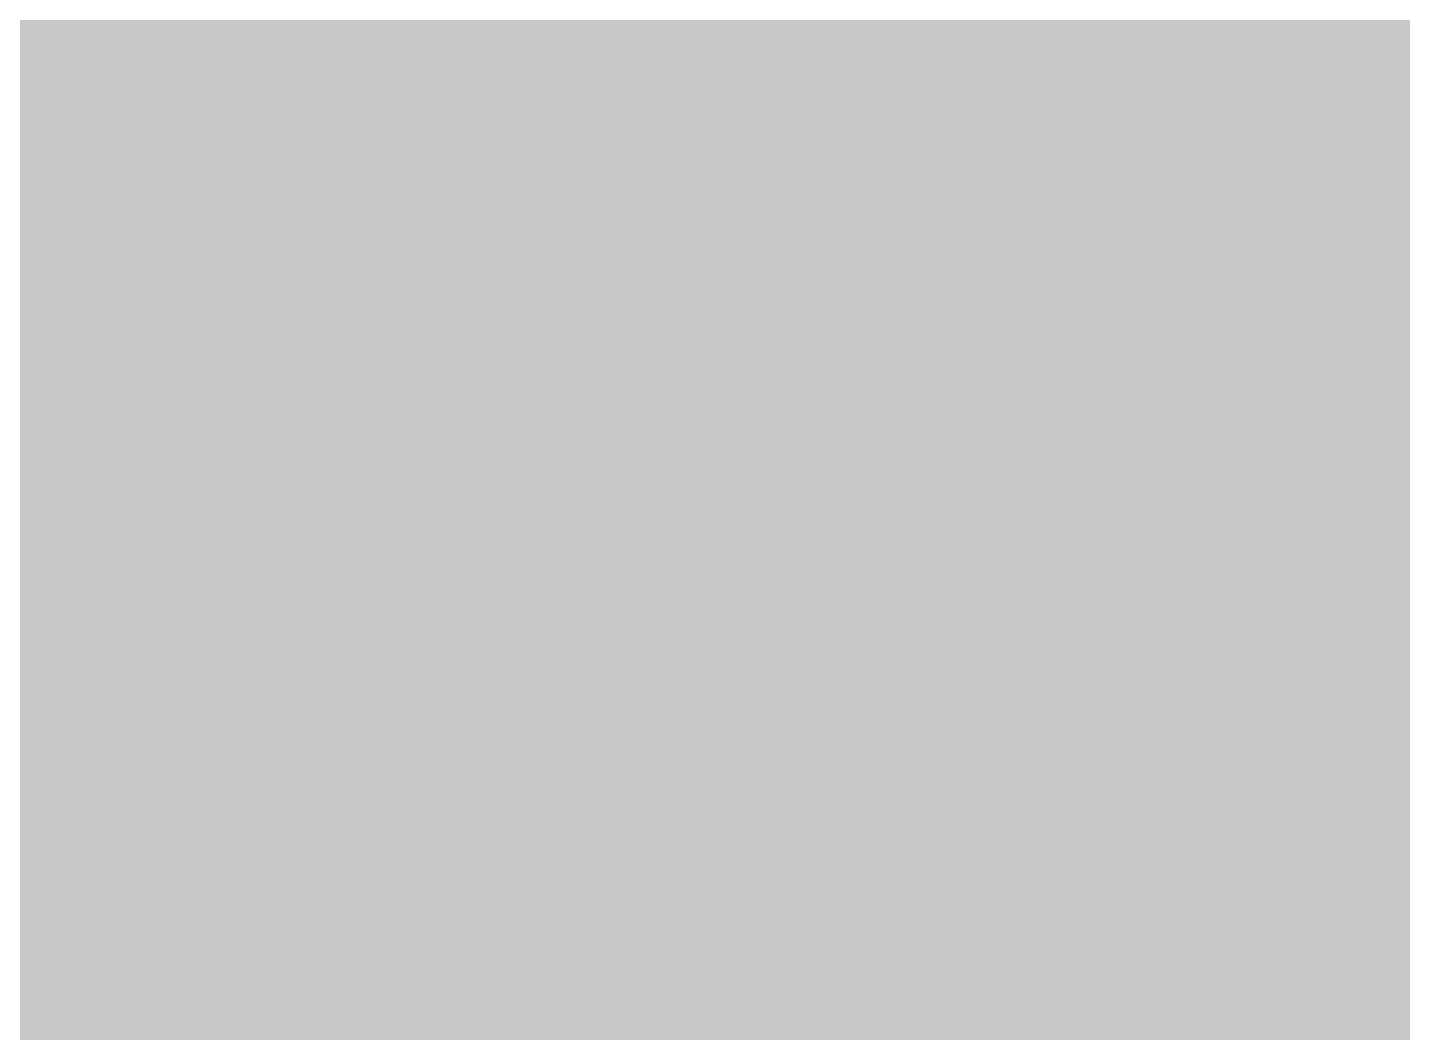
# Model space of a CAD drawing. Header units: inches. Extents: x 0 to 841, y 0 to 594.
# Drawn here: x 267.6856 to 268.1809, y 304.8029 to 305.1651 of the extents above; entities that cross this region are included whole.
import ezdxf

# ---------------------------------------------------------------- set-up
doc = ezdxf.new("R2010")
doc.units = ezdxf.units.IN
doc.layers.add('Sheet', color=255, linetype='Continuous')

msp = doc.modelspace()

# ---------------------------------------------------------------- linework, layer by layer
at = {"layer": 'Sheet'}
for points in [[(267.51741, 304.99546, 0.7493, 0.7493, 0), (267.51741, 309.99263, 0.7493, 0.7493, 0)], [(267.91042, 305.32112, 0.29972, 0.29972, 0), (267.92165, 305.29866, 0.29972, 0.29972, 0), (267.93288, 305.2762, 0.29972, 0.29972, 0), (267.95534, 305.25374, 0.29972, 0.29972, 0), (267.96657, 305.24251, 0.29972, 0.29972, 0), (267.9778, 305.22005, 0.29972, 0.29972, 0), (267.9778, 305.1976, 0.29972, 0.29972, 0), (267.98902, 305.17514, 0.29972, 0.29972, 0), (268.00025, 305.14145, 0.29972, 0.29972, 0), (268.01148, 305.11899, 0.29972, 0.29972, 0), (268.01148, 305.09653, 0.29972, 0.29972, 0), (268.01148, 305.07407, 0.29972, 0.29972, 0), (268.02271, 305.05161, 0.29972, 0.29972, 0), (268.02271, 305.01792, 0.29972, 0.29972, 0), (268.02271, 304.99546, 0.29972, 0.29972, 0)], [(267.91042, 305.32112, 0.29972, 0.29972, 0), (267.92165, 305.29866, 0.29972, 0.29972, 0), (267.93288, 305.2762, 0.29972, 0.29972, 0), (267.95534, 305.25374, 0.29972, 0.29972, 0), (267.96657, 305.24251, 0.29972, 0.29972, 0), (267.9778, 305.22005, 0.29972, 0.29972, 0), (267.9778, 305.1976, 0.29972, 0.29972, 0), (267.98902, 305.17514, 0.29972, 0.29972, 0), (268.00025, 305.14145, 0.29972, 0.29972, 0), (268.01148, 305.11899, 0.29972, 0.29972, 0), (268.01148, 305.09653, 0.29972, 0.29972, 0), (268.01148, 305.07407, 0.29972, 0.29972, 0), (268.02271, 305.05161, 0.29972, 0.29972, 0), (268.02271, 305.01792, 0.29972, 0.29972, 0), (268.02271, 304.99546, 0.29972, 0.29972, 0)], [(267.91042, 305.32112, 0.29972, 0.29972, 0), (267.92165, 305.29866, 0.29972, 0.29972, 0), (267.93288, 305.2762, 0.29972, 0.29972, 0), (267.95534, 305.25374, 0.29972, 0.29972, 0), (267.96657, 305.24251, 0.29972, 0.29972, 0), (267.9778, 305.22005, 0.29972, 0.29972, 0), (267.9778, 305.1976, 0.29972, 0.29972, 0), (267.98902, 305.17514, 0.29972, 0.29972, 0), (268.00025, 305.14145, 0.29972, 0.29972, 0), (268.01148, 305.11899, 0.29972, 0.29972, 0), (268.01148, 305.09653, 0.29972, 0.29972, 0), (268.01148, 305.07407, 0.29972, 0.29972, 0), (268.02271, 305.05161, 0.29972, 0.29972, 0), (268.02271, 305.01792, 0.29972, 0.29972, 0), (268.02271, 304.99546, 0.29972, 0.29972, 0)], [(267.91042, 305.32112, 0.29972, 0.29972, 0), (267.92165, 305.29866, 0.29972, 0.29972, 0), (267.93288, 305.2762, 0.29972, 0.29972, 0), (267.95534, 305.25374, 0.29972, 0.29972, 0), (267.96657, 305.24251, 0.29972, 0.29972, 0), (267.9778, 305.22005, 0.29972, 0.29972, 0), (267.9778, 305.1976, 0.29972, 0.29972, 0), (267.98902, 305.17514, 0.29972, 0.29972, 0), (268.00025, 305.14145, 0.29972, 0.29972, 0), (268.01148, 305.11899, 0.29972, 0.29972, 0), (268.01148, 305.09653, 0.29972, 0.29972, 0), (268.01148, 305.07407, 0.29972, 0.29972, 0), (268.02271, 305.05161, 0.29972, 0.29972, 0), (268.02271, 305.01792, 0.29972, 0.29972, 0), (268.02271, 304.99546, 0.29972, 0.29972, 0)], [(268.20237, 305.32112, 0.29972, 0.29972, 0), (268.22483, 305.28743, 0.29972, 0.29972, 0), (268.23606, 305.25374, 0.29972, 0.29972, 0), (268.24729, 305.22005, 0.29972, 0.29972, 0), (268.25852, 305.18637, 0.29972, 0.29972, 0), (268.26975, 305.15268, 0.29972, 0.29972, 0), (268.26975, 305.10776, 0.29972, 0.29972, 0), (268.28098, 305.07407, 0.29972, 0.29972, 0), (268.28098, 305.02915, 0.29972, 0.29972, 0), (268.28098, 304.99546, 0.29972, 0.29972, 0)], [(268.20237, 305.32112, 0.29972, 0.29972, 0), (268.22483, 305.28743, 0.29972, 0.29972, 0), (268.23606, 305.25374, 0.29972, 0.29972, 0), (268.24729, 305.22005, 0.29972, 0.29972, 0), (268.25852, 305.18637, 0.29972, 0.29972, 0), (268.26975, 305.15268, 0.29972, 0.29972, 0), (268.26975, 305.10776, 0.29972, 0.29972, 0), (268.28098, 305.07407, 0.29972, 0.29972, 0), (268.28098, 305.02915, 0.29972, 0.29972, 0), (268.28098, 304.99546, 0.29972, 0.29972, 0)], [(268.20237, 305.32112, 0.29972, 0.29972, 0), (268.22483, 305.28743, 0.29972, 0.29972, 0), (268.23606, 305.25374, 0.29972, 0.29972, 0), (268.24729, 305.22005, 0.29972, 0.29972, 0), (268.25852, 305.18637, 0.29972, 0.29972, 0), (268.26975, 305.15268, 0.29972, 0.29972, 0), (268.26975, 305.10776, 0.29972, 0.29972, 0), (268.28098, 305.07407, 0.29972, 0.29972, 0), (268.28098, 305.02915, 0.29972, 0.29972, 0), (268.28098, 304.99546, 0.29972, 0.29972, 0)], [(268.20237, 305.32112, 0.29972, 0.29972, 0), (268.22483, 305.28743, 0.29972, 0.29972, 0), (268.23606, 305.25374, 0.29972, 0.29972, 0), (268.24729, 305.22005, 0.29972, 0.29972, 0), (268.25852, 305.18637, 0.29972, 0.29972, 0), (268.26975, 305.15268, 0.29972, 0.29972, 0), (268.26975, 305.10776, 0.29972, 0.29972, 0), (268.28098, 305.07407, 0.29972, 0.29972, 0), (268.28098, 305.02915, 0.29972, 0.29972, 0), (268.28098, 304.99546, 0.29972, 0.29972, 0)], [(268.20237, 305.32112, 0.29972, 0.29972, 0), (268.22483, 305.28743, 0.29972, 0.29972, 0), (268.23606, 305.25374, 0.29972, 0.29972, 0), (268.24729, 305.22005, 0.29972, 0.29972, 0), (268.25852, 305.18637, 0.29972, 0.29972, 0), (268.26975, 305.15268, 0.29972, 0.29972, 0), (268.26975, 305.10776, 0.29972, 0.29972, 0), (268.28098, 305.07407, 0.29972, 0.29972, 0), (268.28098, 305.02915, 0.29972, 0.29972, 0), (268.28098, 304.99546, 0.29972, 0.29972, 0)], [(268.20237, 305.32112, 0.29972, 0.29972, 0), (268.22483, 305.28743, 0.29972, 0.29972, 0), (268.23606, 305.25374, 0.29972, 0.29972, 0), (268.24729, 305.22005, 0.29972, 0.29972, 0), (268.25852, 305.18637, 0.29972, 0.29972, 0), (268.26975, 305.15268, 0.29972, 0.29972, 0), (268.26975, 305.10776, 0.29972, 0.29972, 0), (268.28098, 305.07407, 0.29972, 0.29972, 0), (268.28098, 305.02915, 0.29972, 0.29972, 0), (268.28098, 304.99546, 0.29972, 0.29972, 0)], [(252.51559, 304.99546, 0.7493, 0.7493, 0), (257.51246, 304.99546, 0.7493, 0.7493, 0), (267.51741, 304.99546, 0.7493, 0.7493, 0)], [(267.51741, 304.99546, 0.7493, 0.7493, 0), (267.51741, 299.49297, 0.7493, 0.7493, 0)], [(267.51741, 304.99546, 0.7493, 0.7493, 0), (285.01204, 304.99546, 0.7493, 0.7493, 0)], [(267.9778, 305.22005, 0.09906, 0.09906, 0), (267.9778, 305.1976, 0.09906, 0.09906, 0), (267.98902, 305.17514, 0.09906, 0.09906, 0), (268.00025, 305.14145, 0.09906, 0.09906, 0), (268.01148, 305.11899, 0.09906, 0.09906, 0), (268.01148, 305.09653, 0.09906, 0.09906, 0), (268.01148, 305.07407, 0.09906, 0.09906, 0), (268.02271, 305.05161, 0.09906, 0.09906, 0), (268.02271, 305.01792, 0.09906, 0.09906, 0), (268.02271, 304.99546, 0.09906, 0.09906, 0)], [(267.9778, 305.22005, 0.09906, 0.09906, 0), (267.9778, 305.1976, 0.09906, 0.09906, 0), (267.98902, 305.17514, 0.09906, 0.09906, 0), (268.00025, 305.14145, 0.09906, 0.09906, 0), (268.01148, 305.11899, 0.09906, 0.09906, 0), (268.01148, 305.09653, 0.09906, 0.09906, 0), (268.01148, 305.07407, 0.09906, 0.09906, 0), (268.02271, 305.05161, 0.09906, 0.09906, 0), (268.02271, 305.01792, 0.09906, 0.09906, 0), (268.02271, 304.99546, 0.09906, 0.09906, 0)], [(267.9778, 305.22005, 0.09906, 0.09906, 0), (267.9778, 305.1976, 0.09906, 0.09906, 0), (267.98902, 305.17514, 0.09906, 0.09906, 0), (268.00025, 305.14145, 0.09906, 0.09906, 0), (268.01148, 305.11899, 0.09906, 0.09906, 0), (268.01148, 305.09653, 0.09906, 0.09906, 0), (268.01148, 305.07407, 0.09906, 0.09906, 0), (268.02271, 305.05161, 0.09906, 0.09906, 0), (268.02271, 305.01792, 0.09906, 0.09906, 0), (268.02271, 304.99546, 0.09906, 0.09906, 0)], [(267.9778, 305.22005, 0.09906, 0.09906, 0), (267.9778, 305.1976, 0.09906, 0.09906, 0), (267.98902, 305.17514, 0.09906, 0.09906, 0), (268.00025, 305.14145, 0.09906, 0.09906, 0), (268.01148, 305.11899, 0.09906, 0.09906, 0), (268.01148, 305.09653, 0.09906, 0.09906, 0), (268.01148, 305.07407, 0.09906, 0.09906, 0), (268.02271, 305.05161, 0.09906, 0.09906, 0), (268.02271, 305.01792, 0.09906, 0.09906, 0), (268.02271, 304.99546, 0.09906, 0.09906, 0)], [(268.02271, 304.99546, 0.29972, 0.29972, 0), (268.02271, 304.973, 0.29972, 0.29972, 0), (268.02271, 304.93932, 0.29972, 0.29972, 0), (268.01148, 304.91686, 0.29972, 0.29972, 0), (268.01148, 304.8944, 0.29972, 0.29972, 0), (268.01148, 304.87194, 0.29972, 0.29972, 0), (268.00025, 304.84948, 0.29972, 0.29972, 0), (267.98902, 304.81579, 0.29972, 0.29972, 0), (267.9778, 304.79333, 0.29972, 0.29972, 0), (267.9778, 304.77087, 0.29972, 0.29972, 0), (267.96657, 304.74841, 0.29972, 0.29972, 0), (267.95534, 304.73718, 0.29972, 0.29972, 0), (267.93288, 304.71472, 0.29972, 0.29972, 0), (267.92165, 304.69226, 0.29972, 0.29972, 0), (267.91042, 304.66981, 0.29972, 0.29972, 0), (267.88796, 304.65858, 0.29972, 0.29972, 0), (267.87674, 304.63612, 0.29972, 0.29972, 0)], [(268.02271, 304.99546, 0.29972, 0.29972, 0), (268.02271, 304.973, 0.29972, 0.29972, 0), (268.02271, 304.93932, 0.29972, 0.29972, 0), (268.01148, 304.91686, 0.29972, 0.29972, 0), (268.01148, 304.8944, 0.29972, 0.29972, 0), (268.01148, 304.87194, 0.29972, 0.29972, 0), (268.00025, 304.84948, 0.29972, 0.29972, 0), (267.98902, 304.81579, 0.29972, 0.29972, 0), (267.9778, 304.79333, 0.29972, 0.29972, 0), (267.9778, 304.77087, 0.29972, 0.29972, 0), (267.96657, 304.74841, 0.29972, 0.29972, 0), (267.95534, 304.73718, 0.29972, 0.29972, 0), (267.93288, 304.71472, 0.29972, 0.29972, 0), (267.92165, 304.69226, 0.29972, 0.29972, 0), (267.91042, 304.66981, 0.29972, 0.29972, 0), (267.88796, 304.65858, 0.29972, 0.29972, 0), (267.87674, 304.63612, 0.29972, 0.29972, 0)], [(268.02271, 304.99546, 0.29972, 0.29972, 0), (268.02271, 304.973, 0.29972, 0.29972, 0), (268.02271, 304.93932, 0.29972, 0.29972, 0), (268.01148, 304.91686, 0.29972, 0.29972, 0), (268.01148, 304.8944, 0.29972, 0.29972, 0), (268.01148, 304.87194, 0.29972, 0.29972, 0), (268.00025, 304.84948, 0.29972, 0.29972, 0), (267.98902, 304.81579, 0.29972, 0.29972, 0), (267.9778, 304.79333, 0.29972, 0.29972, 0), (267.9778, 304.77087, 0.29972, 0.29972, 0), (267.96657, 304.74841, 0.29972, 0.29972, 0), (267.95534, 304.73718, 0.29972, 0.29972, 0), (267.93288, 304.71472, 0.29972, 0.29972, 0), (267.92165, 304.69226, 0.29972, 0.29972, 0), (267.91042, 304.66981, 0.29972, 0.29972, 0), (267.88796, 304.65858, 0.29972, 0.29972, 0), (267.87674, 304.63612, 0.29972, 0.29972, 0)], [(268.02271, 304.99546, 0.29972, 0.29972, 0), (268.02271, 304.973, 0.29972, 0.29972, 0), (268.02271, 304.93932, 0.29972, 0.29972, 0), (268.01148, 304.91686, 0.29972, 0.29972, 0), (268.01148, 304.8944, 0.29972, 0.29972, 0), (268.01148, 304.87194, 0.29972, 0.29972, 0), (268.00025, 304.84948, 0.29972, 0.29972, 0), (267.98902, 304.81579, 0.29972, 0.29972, 0), (267.9778, 304.79333, 0.29972, 0.29972, 0), (267.9778, 304.77087, 0.29972, 0.29972, 0), (267.96657, 304.74841, 0.29972, 0.29972, 0), (267.95534, 304.73718, 0.29972, 0.29972, 0), (267.93288, 304.71472, 0.29972, 0.29972, 0), (267.92165, 304.69226, 0.29972, 0.29972, 0), (267.91042, 304.66981, 0.29972, 0.29972, 0), (267.88796, 304.65858, 0.29972, 0.29972, 0), (267.87674, 304.63612, 0.29972, 0.29972, 0)], [(268.02271, 304.99546, 0.29972, 0.29972, 0), (268.02271, 304.99546, 0.29972, 0.29972, 0), (268.02271, 304.99546, 0.29972, 0.29972, 0), (268.02271, 304.99546, 0.29972, 0.29972, 0), (268.02271, 304.99546, 0.29972, 0.29972, 0), (268.02271, 304.99546, 0.29972, 0.29972, 0), (268.02271, 304.99546, 0.29972, 0.29972, 0), (268.02271, 304.99546, 0.29972, 0.29972, 0), (268.02271, 304.99546, 0.29972, 0.29972, 0), (268.02271, 304.99546, 0.29972, 0.29972, 0), (268.02271, 304.99546, 0.29972, 0.29972, 0), (268.02271, 304.99546, 0.29972, 0.29972, 0), (268.02271, 304.99546, 0.29972, 0.29972, 0), (268.02271, 304.99546, 0.29972, 0.29972, 0), (268.02271, 304.99546, 0.29972, 0.29972, 0), (268.02271, 304.99546, 0.29972, 0.29972, 0), (268.02271, 304.99546, 0.29972, 0.29972, 0), (268.02271, 304.99546, 0.29972, 0.29972, 0), (268.02271, 304.99546, 0.29972, 0.29972, 0), (268.02271, 304.99546, 0.29972, 0.29972, 0), (268.02271, 304.99546, 0.29972, 0.29972, 0), (268.02271, 304.99546, 0.29972, 0.29972, 0), (268.02271, 304.99546, 0.29972, 0.29972, 0), (268.02271, 304.99546, 0.29972, 0.29972, 0), (268.02271, 304.99546, 0.29972, 0.29972, 0), (268.02271, 304.99546, 0.29972, 0.29972, 0), (268.02271, 304.99546, 0.29972, 0.29972, 0), (268.02271, 304.99546, 0.29972, 0.29972, 0), (268.02271, 304.99546, 0.29972, 0.29972, 0), (268.02271, 304.99546, 0.29972, 0.29972, 0), (268.02271, 304.99546, 0.29972, 0.29972, 0), (268.02271, 304.99546, 0.29972, 0.29972, 0), (268.02271, 304.99546, 0.29972, 0.29972, 0)], [(268.02271, 304.99546, 0.29972, 0.29972, 0), (268.02271, 304.99546, 0.29972, 0.29972, 0)], [(268.02271, 304.99546, 0.29972, 0.29972, 0), (268.02271, 304.99546, 0.29972, 0.29972, 0), (268.02271, 304.99546, 0.29972, 0.29972, 0), (268.02271, 304.99546, 0.29972, 0.29972, 0), (268.02271, 304.99546, 0.29972, 0.29972, 0), (268.02271, 304.99546, 0.29972, 0.29972, 0), (268.02271, 304.99546, 0.29972, 0.29972, 0), (268.02271, 304.99546, 0.29972, 0.29972, 0), (268.02271, 304.99546, 0.29972, 0.29972, 0), (268.02271, 304.99546, 0.29972, 0.29972, 0), (268.02271, 304.99546, 0.29972, 0.29972, 0), (268.02271, 304.99546, 0.29972, 0.29972, 0), (268.02271, 304.99546, 0.29972, 0.29972, 0), (268.02271, 304.99546, 0.29972, 0.29972, 0), (268.02271, 304.99546, 0.29972, 0.29972, 0), (268.02271, 304.99546, 0.29972, 0.29972, 0), (268.02271, 304.99546, 0.29972, 0.29972, 0), (268.02271, 304.99546, 0.29972, 0.29972, 0), (268.02271, 304.99546, 0.29972, 0.29972, 0), (268.02271, 304.99546, 0.29972, 0.29972, 0), (268.02271, 304.99546, 0.29972, 0.29972, 0), (268.02271, 304.99546, 0.29972, 0.29972, 0), (268.02271, 304.99546, 0.29972, 0.29972, 0), (268.02271, 304.99546, 0.29972, 0.29972, 0), (268.02271, 304.99546, 0.29972, 0.29972, 0), (268.02271, 304.99546, 0.29972, 0.29972, 0), (268.02271, 304.99546, 0.29972, 0.29972, 0), (268.02271, 304.99546, 0.29972, 0.29972, 0), (268.02271, 304.99546, 0.29972, 0.29972, 0), (268.02271, 304.99546, 0.29972, 0.29972, 0), (268.02271, 304.99546, 0.29972, 0.29972, 0), (268.02271, 304.99546, 0.29972, 0.29972, 0), (268.02271, 304.99546, 0.29972, 0.29972, 0)], [(268.02271, 304.99546, 0.29972, 0.29972, 0), (268.02271, 304.99546, 0.29972, 0.29972, 0)], [(268.02271, 304.99546, 0.29972, 0.29972, 0), (268.02271, 304.99546, 0.29972, 0.29972, 0), (268.02271, 304.99546, 0.29972, 0.29972, 0), (268.02271, 304.99546, 0.29972, 0.29972, 0), (268.02271, 304.99546, 0.29972, 0.29972, 0), (268.02271, 304.99546, 0.29972, 0.29972, 0), (268.02271, 304.99546, 0.29972, 0.29972, 0), (268.02271, 304.99546, 0.29972, 0.29972, 0), (268.02271, 304.99546, 0.29972, 0.29972, 0), (268.02271, 304.99546, 0.29972, 0.29972, 0), (268.02271, 304.99546, 0.29972, 0.29972, 0), (268.02271, 304.99546, 0.29972, 0.29972, 0), (268.02271, 304.99546, 0.29972, 0.29972, 0), (268.02271, 304.99546, 0.29972, 0.29972, 0), (268.02271, 304.99546, 0.29972, 0.29972, 0), (268.02271, 304.99546, 0.29972, 0.29972, 0), (268.02271, 304.99546, 0.29972, 0.29972, 0), (268.02271, 304.99546, 0.29972, 0.29972, 0), (268.02271, 304.99546, 0.29972, 0.29972, 0), (268.02271, 304.99546, 0.29972, 0.29972, 0), (268.02271, 304.99546, 0.29972, 0.29972, 0), (268.02271, 304.99546, 0.29972, 0.29972, 0), (268.02271, 304.99546, 0.29972, 0.29972, 0), (268.02271, 304.99546, 0.29972, 0.29972, 0), (268.02271, 304.99546, 0.29972, 0.29972, 0), (268.02271, 304.99546, 0.29972, 0.29972, 0), (268.02271, 304.99546, 0.29972, 0.29972, 0), (268.02271, 304.99546, 0.29972, 0.29972, 0), (268.02271, 304.99546, 0.29972, 0.29972, 0), (268.02271, 304.99546, 0.29972, 0.29972, 0), (268.02271, 304.99546, 0.29972, 0.29972, 0), (268.02271, 304.99546, 0.29972, 0.29972, 0), (268.02271, 304.99546, 0.29972, 0.29972, 0)], [(268.02271, 304.99546, 0.29972, 0.29972, 0), (268.02271, 304.99546, 0.29972, 0.29972, 0)], [(268.02271, 304.99546, 0.29972, 0.29972, 0), (268.02271, 304.99546, 0.29972, 0.29972, 0), (268.02271, 304.99546, 0.29972, 0.29972, 0), (268.02271, 304.99546, 0.29972, 0.29972, 0), (268.02271, 304.99546, 0.29972, 0.29972, 0), (268.02271, 304.99546, 0.29972, 0.29972, 0), (268.02271, 304.99546, 0.29972, 0.29972, 0), (268.02271, 304.99546, 0.29972, 0.29972, 0), (268.02271, 304.99546, 0.29972, 0.29972, 0), (268.02271, 304.99546, 0.29972, 0.29972, 0), (268.02271, 304.99546, 0.29972, 0.29972, 0), (268.02271, 304.99546, 0.29972, 0.29972, 0), (268.02271, 304.99546, 0.29972, 0.29972, 0), (268.02271, 304.99546, 0.29972, 0.29972, 0), (268.02271, 304.99546, 0.29972, 0.29972, 0), (268.02271, 304.99546, 0.29972, 0.29972, 0), (268.02271, 304.99546, 0.29972, 0.29972, 0), (268.02271, 304.99546, 0.29972, 0.29972, 0), (268.02271, 304.99546, 0.29972, 0.29972, 0), (268.02271, 304.99546, 0.29972, 0.29972, 0), (268.02271, 304.99546, 0.29972, 0.29972, 0), (268.02271, 304.99546, 0.29972, 0.29972, 0), (268.02271, 304.99546, 0.29972, 0.29972, 0), (268.02271, 304.99546, 0.29972, 0.29972, 0), (268.02271, 304.99546, 0.29972, 0.29972, 0), (268.02271, 304.99546, 0.29972, 0.29972, 0), (268.02271, 304.99546, 0.29972, 0.29972, 0), (268.02271, 304.99546, 0.29972, 0.29972, 0), (268.02271, 304.99546, 0.29972, 0.29972, 0), (268.02271, 304.99546, 0.29972, 0.29972, 0), (268.02271, 304.99546, 0.29972, 0.29972, 0), (268.02271, 304.99546, 0.29972, 0.29972, 0), (268.02271, 304.99546, 0.29972, 0.29972, 0)], [(268.02271, 304.99546, 0.29972, 0.29972, 0), (268.02271, 304.99546, 0.29972, 0.29972, 0)], [(268.28098, 304.99546, 0.29972, 0.29972, 0), (268.28098, 304.95054, 0.29972, 0.29972, 0), (268.28098, 304.91686, 0.29972, 0.29972, 0), (268.26975, 304.88317, 0.29972, 0.29972, 0), (268.26975, 304.83825, 0.29972, 0.29972, 0), (268.25852, 304.80456, 0.29972, 0.29972, 0), (268.24729, 304.77087, 0.29972, 0.29972, 0), (268.23606, 304.72595, 0.29972, 0.29972, 0), (268.22483, 304.69226, 0.29972, 0.29972, 0), (268.20237, 304.65858, 0.29972, 0.29972, 0), (268.19114, 304.62489, 0.29972, 0.29972, 0)], [(268.28098, 304.99546, 0.29972, 0.29972, 0), (268.28098, 304.95054, 0.29972, 0.29972, 0), (268.28098, 304.91686, 0.29972, 0.29972, 0), (268.26975, 304.88317, 0.29972, 0.29972, 0), (268.26975, 304.83825, 0.29972, 0.29972, 0), (268.25852, 304.80456, 0.29972, 0.29972, 0), (268.24729, 304.77087, 0.29972, 0.29972, 0), (268.23606, 304.72595, 0.29972, 0.29972, 0), (268.22483, 304.69226, 0.29972, 0.29972, 0), (268.20237, 304.65858, 0.29972, 0.29972, 0), (268.19114, 304.62489, 0.29972, 0.29972, 0)], [(268.28098, 304.99546, 0.29972, 0.29972, 0), (268.28098, 304.95054, 0.29972, 0.29972, 0), (268.28098, 304.91686, 0.29972, 0.29972, 0), (268.26975, 304.88317, 0.29972, 0.29972, 0), (268.26975, 304.83825, 0.29972, 0.29972, 0), (268.25852, 304.80456, 0.29972, 0.29972, 0), (268.24729, 304.77087, 0.29972, 0.29972, 0), (268.23606, 304.72595, 0.29972, 0.29972, 0), (268.22483, 304.69226, 0.29972, 0.29972, 0), (268.20237, 304.65858, 0.29972, 0.29972, 0), (268.19114, 304.62489, 0.29972, 0.29972, 0)], [(268.28098, 304.99546, 0.29972, 0.29972, 0), (268.28098, 304.95054, 0.29972, 0.29972, 0), (268.28098, 304.91686, 0.29972, 0.29972, 0), (268.26975, 304.88317, 0.29972, 0.29972, 0), (268.26975, 304.83825, 0.29972, 0.29972, 0), (268.25852, 304.80456, 0.29972, 0.29972, 0), (268.24729, 304.77087, 0.29972, 0.29972, 0), (268.23606, 304.72595, 0.29972, 0.29972, 0), (268.22483, 304.69226, 0.29972, 0.29972, 0), (268.20237, 304.65858, 0.29972, 0.29972, 0), (268.19114, 304.62489, 0.29972, 0.29972, 0)], [(268.28098, 304.99546, 0.29972, 0.29972, 0), (268.28098, 304.95054, 0.29972, 0.29972, 0), (268.28098, 304.91686, 0.29972, 0.29972, 0), (268.26975, 304.88317, 0.29972, 0.29972, 0), (268.26975, 304.83825, 0.29972, 0.29972, 0), (268.25852, 304.80456, 0.29972, 0.29972, 0), (268.24729, 304.77087, 0.29972, 0.29972, 0), (268.23606, 304.72595, 0.29972, 0.29972, 0), (268.22483, 304.69226, 0.29972, 0.29972, 0), (268.20237, 304.65858, 0.29972, 0.29972, 0), (268.19114, 304.62489, 0.29972, 0.29972, 0)], [(268.28098, 304.99546, 0.29972, 0.29972, 0), (268.28098, 304.95054, 0.29972, 0.29972, 0), (268.28098, 304.91686, 0.29972, 0.29972, 0), (268.26975, 304.88317, 0.29972, 0.29972, 0), (268.26975, 304.83825, 0.29972, 0.29972, 0), (268.25852, 304.80456, 0.29972, 0.29972, 0), (268.24729, 304.77087, 0.29972, 0.29972, 0), (268.23606, 304.72595, 0.29972, 0.29972, 0), (268.22483, 304.69226, 0.29972, 0.29972, 0), (268.20237, 304.65858, 0.29972, 0.29972, 0), (268.19114, 304.62489, 0.29972, 0.29972, 0)], [(268.28098, 304.99546, 0.29972, 0.29972, 0), (268.28098, 304.99546, 0.29972, 0.29972, 0), (268.28098, 304.99546, 0.29972, 0.29972, 0), (268.28098, 304.99546, 0.29972, 0.29972, 0), (268.28098, 304.99546, 0.29972, 0.29972, 0), (268.28098, 304.99546, 0.29972, 0.29972, 0), (268.28098, 304.99546, 0.29972, 0.29972, 0), (268.28098, 304.99546, 0.29972, 0.29972, 0), (268.28098, 304.99546, 0.29972, 0.29972, 0), (268.28098, 304.99546, 0.29972, 0.29972, 0), (268.28098, 304.99546, 0.29972, 0.29972, 0), (268.28098, 304.99546, 0.29972, 0.29972, 0), (268.28098, 304.99546, 0.29972, 0.29972, 0), (268.28098, 304.99546, 0.29972, 0.29972, 0), (268.28098, 304.99546, 0.29972, 0.29972, 0), (268.28098, 304.99546, 0.29972, 0.29972, 0), (268.28098, 304.99546, 0.29972, 0.29972, 0), (268.28098, 304.99546, 0.29972, 0.29972, 0), (268.28098, 304.99546, 0.29972, 0.29972, 0), (268.28098, 304.99546, 0.29972, 0.29972, 0), (268.28098, 304.99546, 0.29972, 0.29972, 0), (268.28098, 304.99546, 0.29972, 0.29972, 0), (268.28098, 304.99546, 0.29972, 0.29972, 0), (268.28098, 304.99546, 0.29972, 0.29972, 0), (268.28098, 304.99546, 0.29972, 0.29972, 0), (268.28098, 304.99546, 0.29972, 0.29972, 0), (268.28098, 304.99546, 0.29972, 0.29972, 0), (268.28098, 304.99546, 0.29972, 0.29972, 0), (268.28098, 304.99546, 0.29972, 0.29972, 0), (268.28098, 304.99546, 0.29972, 0.29972, 0), (268.28098, 304.99546, 0.29972, 0.29972, 0), (268.28098, 304.99546, 0.29972, 0.29972, 0), (268.28098, 304.99546, 0.29972, 0.29972, 0)], [(268.28098, 304.99546, 0.29972, 0.29972, 0), (268.28098, 304.99546, 0.29972, 0.29972, 0)], [(268.28098, 304.99546, 0.29972, 0.29972, 0), (268.28098, 304.99546, 0.29972, 0.29972, 0), (268.28098, 304.99546, 0.29972, 0.29972, 0), (268.28098, 304.99546, 0.29972, 0.29972, 0), (268.28098, 304.99546, 0.29972, 0.29972, 0), (268.28098, 304.99546, 0.29972, 0.29972, 0), (268.28098, 304.99546, 0.29972, 0.29972, 0), (268.28098, 304.99546, 0.29972, 0.29972, 0), (268.28098, 304.99546, 0.29972, 0.29972, 0), (268.28098, 304.99546, 0.29972, 0.29972, 0), (268.28098, 304.99546, 0.29972, 0.29972, 0), (268.28098, 304.99546, 0.29972, 0.29972, 0), (268.28098, 304.99546, 0.29972, 0.29972, 0), (268.28098, 304.99546, 0.29972, 0.29972, 0), (268.28098, 304.99546, 0.29972, 0.29972, 0), (268.28098, 304.99546, 0.29972, 0.29972, 0), (268.28098, 304.99546, 0.29972, 0.29972, 0), (268.28098, 304.99546, 0.29972, 0.29972, 0), (268.28098, 304.99546, 0.29972, 0.29972, 0), (268.28098, 304.99546, 0.29972, 0.29972, 0), (268.28098, 304.99546, 0.29972, 0.29972, 0), (268.28098, 304.99546, 0.29972, 0.29972, 0), (268.28098, 304.99546, 0.29972, 0.29972, 0), (268.28098, 304.99546, 0.29972, 0.29972, 0), (268.28098, 304.99546, 0.29972, 0.29972, 0), (268.28098, 304.99546, 0.29972, 0.29972, 0), (268.28098, 304.99546, 0.29972, 0.29972, 0), (268.28098, 304.99546, 0.29972, 0.29972, 0), (268.28098, 304.99546, 0.29972, 0.29972, 0), (268.28098, 304.99546, 0.29972, 0.29972, 0), (268.28098, 304.99546, 0.29972, 0.29972, 0), (268.28098, 304.99546, 0.29972, 0.29972, 0), (268.28098, 304.99546, 0.29972, 0.29972, 0)], [(268.28098, 304.99546, 0.29972, 0.29972, 0), (268.28098, 304.99546, 0.29972, 0.29972, 0)], [(268.28098, 304.99546, 0.29972, 0.29972, 0), (268.28098, 304.99546, 0.29972, 0.29972, 0), (268.28098, 304.99546, 0.29972, 0.29972, 0), (268.28098, 304.99546, 0.29972, 0.29972, 0), (268.28098, 304.99546, 0.29972, 0.29972, 0), (268.28098, 304.99546, 0.29972, 0.29972, 0), (268.28098, 304.99546, 0.29972, 0.29972, 0), (268.28098, 304.99546, 0.29972, 0.29972, 0), (268.28098, 304.99546, 0.29972, 0.29972, 0), (268.28098, 304.99546, 0.29972, 0.29972, 0), (268.28098, 304.99546, 0.29972, 0.29972, 0), (268.28098, 304.99546, 0.29972, 0.29972, 0), (268.28098, 304.99546, 0.29972, 0.29972, 0), (268.28098, 304.99546, 0.29972, 0.29972, 0), (268.28098, 304.99546, 0.29972, 0.29972, 0), (268.28098, 304.99546, 0.29972, 0.29972, 0), (268.28098, 304.99546, 0.29972, 0.29972, 0), (268.28098, 304.99546, 0.29972, 0.29972, 0), (268.28098, 304.99546, 0.29972, 0.29972, 0), (268.28098, 304.99546, 0.29972, 0.29972, 0), (268.28098, 304.99546, 0.29972, 0.29972, 0), (268.28098, 304.99546, 0.29972, 0.29972, 0), (268.28098, 304.99546, 0.29972, 0.29972, 0), (268.28098, 304.99546, 0.29972, 0.29972, 0), (268.28098, 304.99546, 0.29972, 0.29972, 0), (268.28098, 304.99546, 0.29972, 0.29972, 0), (268.28098, 304.99546, 0.29972, 0.29972, 0), (268.28098, 304.99546, 0.29972, 0.29972, 0), (268.28098, 304.99546, 0.29972, 0.29972, 0), (268.28098, 304.99546, 0.29972, 0.29972, 0), (268.28098, 304.99546, 0.29972, 0.29972, 0), (268.28098, 304.99546, 0.29972, 0.29972, 0), (268.28098, 304.99546, 0.29972, 0.29972, 0)], [(268.28098, 304.99546, 0.29972, 0.29972, 0), (268.28098, 304.99546, 0.29972, 0.29972, 0)], [(268.28098, 304.99546, 0.29972, 0.29972, 0), (268.28098, 304.99546, 0.29972, 0.29972, 0), (268.28098, 304.99546, 0.29972, 0.29972, 0), (268.28098, 304.99546, 0.29972, 0.29972, 0), (268.28098, 304.99546, 0.29972, 0.29972, 0), (268.28098, 304.99546, 0.29972, 0.29972, 0), (268.28098, 304.99546, 0.29972, 0.29972, 0), (268.28098, 304.99546, 0.29972, 0.29972, 0), (268.28098, 304.99546, 0.29972, 0.29972, 0), (268.28098, 304.99546, 0.29972, 0.29972, 0), (268.28098, 304.99546, 0.29972, 0.29972, 0), (268.28098, 304.99546, 0.29972, 0.29972, 0), (268.28098, 304.99546, 0.29972, 0.29972, 0), (268.28098, 304.99546, 0.29972, 0.29972, 0), (268.28098, 304.99546, 0.29972, 0.29972, 0), (268.28098, 304.99546, 0.29972, 0.29972, 0), (268.28098, 304.99546, 0.29972, 0.29972, 0), (268.28098, 304.99546, 0.29972, 0.29972, 0), (268.28098, 304.99546, 0.29972, 0.29972, 0), (268.28098, 304.99546, 0.29972, 0.29972, 0), (268.28098, 304.99546, 0.29972, 0.29972, 0), (268.28098, 304.99546, 0.29972, 0.29972, 0), (268.28098, 304.99546, 0.29972, 0.29972, 0), (268.28098, 304.99546, 0.29972, 0.29972, 0), (268.28098, 304.99546, 0.29972, 0.29972, 0), (268.28098, 304.99546, 0.29972, 0.29972, 0), (268.28098, 304.99546, 0.29972, 0.29972, 0), (268.28098, 304.99546, 0.29972, 0.29972, 0), (268.28098, 304.99546, 0.29972, 0.29972, 0), (268.28098, 304.99546, 0.29972, 0.29972, 0), (268.28098, 304.99546, 0.29972, 0.29972, 0), (268.28098, 304.99546, 0.29972, 0.29972, 0), (268.28098, 304.99546, 0.29972, 0.29972, 0)], [(268.28098, 304.99546, 0.29972, 0.29972, 0), (268.28098, 304.99546, 0.29972, 0.29972, 0)], [(268.28098, 304.99546, 0.29972, 0.29972, 0), (268.28098, 304.99546, 0.29972, 0.29972, 0), (268.28098, 304.99546, 0.29972, 0.29972, 0), (268.28098, 304.99546, 0.29972, 0.29972, 0), (268.28098, 304.99546, 0.29972, 0.29972, 0), (268.28098, 304.99546, 0.29972, 0.29972, 0), (268.28098, 304.99546, 0.29972, 0.29972, 0), (268.28098, 304.99546, 0.29972, 0.29972, 0), (268.28098, 304.99546, 0.29972, 0.29972, 0), (268.28098, 304.99546, 0.29972, 0.29972, 0), (268.28098, 304.99546, 0.29972, 0.29972, 0), (268.28098, 304.99546, 0.29972, 0.29972, 0), (268.28098, 304.99546, 0.29972, 0.29972, 0), (268.28098, 304.99546, 0.29972, 0.29972, 0), (268.28098, 304.99546, 0.29972, 0.29972, 0), (268.28098, 304.99546, 0.29972, 0.29972, 0), (268.28098, 304.99546, 0.29972, 0.29972, 0), (268.28098, 304.99546, 0.29972, 0.29972, 0), (268.28098, 304.99546, 0.29972, 0.29972, 0), (268.28098, 304.99546, 0.29972, 0.29972, 0), (268.28098, 304.99546, 0.29972, 0.29972, 0), (268.28098, 304.99546, 0.29972, 0.29972, 0), (268.28098, 304.99546, 0.29972, 0.29972, 0), (268.28098, 304.99546, 0.29972, 0.29972, 0), (268.28098, 304.99546, 0.29972, 0.29972, 0), (268.28098, 304.99546, 0.29972, 0.29972, 0), (268.28098, 304.99546, 0.29972, 0.29972, 0), (268.28098, 304.99546, 0.29972, 0.29972, 0), (268.28098, 304.99546, 0.29972, 0.29972, 0), (268.28098, 304.99546, 0.29972, 0.29972, 0), (268.28098, 304.99546, 0.29972, 0.29972, 0), (268.28098, 304.99546, 0.29972, 0.29972, 0), (268.28098, 304.99546, 0.29972, 0.29972, 0)], [(268.28098, 304.99546, 0.29972, 0.29972, 0), (268.28098, 304.99546, 0.29972, 0.29972, 0)], [(268.28098, 304.99546, 0.29972, 0.29972, 0), (268.28098, 304.99546, 0.29972, 0.29972, 0), (268.28098, 304.99546, 0.29972, 0.29972, 0), (268.28098, 304.99546, 0.29972, 0.29972, 0), (268.28098, 304.99546, 0.29972, 0.29972, 0), (268.28098, 304.99546, 0.29972, 0.29972, 0), (268.28098, 304.99546, 0.29972, 0.29972, 0), (268.28098, 304.99546, 0.29972, 0.29972, 0), (268.28098, 304.99546, 0.29972, 0.29972, 0), (268.28098, 304.99546, 0.29972, 0.29972, 0), (268.28098, 304.99546, 0.29972, 0.29972, 0), (268.28098, 304.99546, 0.29972, 0.29972, 0), (268.28098, 304.99546, 0.29972, 0.29972, 0), (268.28098, 304.99546, 0.29972, 0.29972, 0), (268.28098, 304.99546, 0.29972, 0.29972, 0), (268.28098, 304.99546, 0.29972, 0.29972, 0), (268.28098, 304.99546, 0.29972, 0.29972, 0), (268.28098, 304.99546, 0.29972, 0.29972, 0), (268.28098, 304.99546, 0.29972, 0.29972, 0), (268.28098, 304.99546, 0.29972, 0.29972, 0), (268.28098, 304.99546, 0.29972, 0.29972, 0), (268.28098, 304.99546, 0.29972, 0.29972, 0), (268.28098, 304.99546, 0.29972, 0.29972, 0), (268.28098, 304.99546, 0.29972, 0.29972, 0), (268.28098, 304.99546, 0.29972, 0.29972, 0), (268.28098, 304.99546, 0.29972, 0.29972, 0), (268.28098, 304.99546, 0.29972, 0.29972, 0), (268.28098, 304.99546, 0.29972, 0.29972, 0), (268.28098, 304.99546, 0.29972, 0.29972, 0), (268.28098, 304.99546, 0.29972, 0.29972, 0), (268.28098, 304.99546, 0.29972, 0.29972, 0), (268.28098, 304.99546, 0.29972, 0.29972, 0), (268.28098, 304.99546, 0.29972, 0.29972, 0)], [(268.28098, 304.99546, 0.29972, 0.29972, 0), (268.28098, 304.99546, 0.29972, 0.29972, 0)], [(268.02271, 304.99546, 0.09906, 0.09906, 0), (268.02271, 304.973, 0.09906, 0.09906, 0), (268.02271, 304.93932, 0.09906, 0.09906, 0), (268.01148, 304.91686, 0.09906, 0.09906, 0), (268.01148, 304.8944, 0.09906, 0.09906, 0), (268.01148, 304.87194, 0.09906, 0.09906, 0), (268.00025, 304.84948, 0.09906, 0.09906, 0), (267.98902, 304.81579, 0.09906, 0.09906, 0), (267.9778, 304.79333, 0.09906, 0.09906, 0), (267.9778, 304.77087, 0.09906, 0.09906, 0), (267.96657, 304.74841, 0.09906, 0.09906, 0)], [(268.02271, 304.99546, 0.09906, 0.09906, 0), (268.02271, 304.973, 0.09906, 0.09906, 0), (268.02271, 304.93932, 0.09906, 0.09906, 0), (268.01148, 304.91686, 0.09906, 0.09906, 0), (268.01148, 304.8944, 0.09906, 0.09906, 0), (268.01148, 304.87194, 0.09906, 0.09906, 0), (268.00025, 304.84948, 0.09906, 0.09906, 0), (267.98902, 304.81579, 0.09906, 0.09906, 0), (267.9778, 304.79333, 0.09906, 0.09906, 0), (267.9778, 304.77087, 0.09906, 0.09906, 0), (267.96657, 304.74841, 0.09906, 0.09906, 0)], [(268.02271, 304.99546, 0.09906, 0.09906, 0), (268.02271, 304.973, 0.09906, 0.09906, 0), (268.02271, 304.93932, 0.09906, 0.09906, 0), (268.01148, 304.91686, 0.09906, 0.09906, 0), (268.01148, 304.8944, 0.09906, 0.09906, 0), (268.01148, 304.87194, 0.09906, 0.09906, 0), (268.00025, 304.84948, 0.09906, 0.09906, 0), (267.98902, 304.81579, 0.09906, 0.09906, 0), (267.9778, 304.79333, 0.09906, 0.09906, 0), (267.9778, 304.77087, 0.09906, 0.09906, 0), (267.96657, 304.74841, 0.09906, 0.09906, 0)], [(268.02271, 304.99546, 0.09906, 0.09906, 0), (268.02271, 304.973, 0.09906, 0.09906, 0), (268.02271, 304.93932, 0.09906, 0.09906, 0), (268.01148, 304.91686, 0.09906, 0.09906, 0), (268.01148, 304.8944, 0.09906, 0.09906, 0), (268.01148, 304.87194, 0.09906, 0.09906, 0), (268.00025, 304.84948, 0.09906, 0.09906, 0), (267.98902, 304.81579, 0.09906, 0.09906, 0), (267.9778, 304.79333, 0.09906, 0.09906, 0), (267.9778, 304.77087, 0.09906, 0.09906, 0), (267.96657, 304.74841, 0.09906, 0.09906, 0)], [(268.02271, 304.99546, 0.09906, 0.09906, 0), (268.02271, 304.99546, 0.09906, 0.09906, 0), (268.02271, 304.99546, 0.09906, 0.09906, 0), (268.02271, 304.99546, 0.09906, 0.09906, 0), (268.02271, 304.99546, 0.09906, 0.09906, 0), (268.02271, 304.99546, 0.09906, 0.09906, 0), (268.02271, 304.99546, 0.09906, 0.09906, 0), (268.02271, 304.99546, 0.09906, 0.09906, 0), (268.02271, 304.99546, 0.09906, 0.09906, 0), (268.02271, 304.99546, 0.09906, 0.09906, 0), (268.02271, 304.99546, 0.09906, 0.09906, 0), (268.02271, 304.99546, 0.09906, 0.09906, 0), (268.02271, 304.99546, 0.09906, 0.09906, 0), (268.02271, 304.99546, 0.09906, 0.09906, 0), (268.02271, 304.99546, 0.09906, 0.09906, 0), (268.02271, 304.99546, 0.09906, 0.09906, 0), (268.02271, 304.99546, 0.09906, 0.09906, 0), (268.02271, 304.99546, 0.09906, 0.09906, 0), (268.02271, 304.99546, 0.09906, 0.09906, 0), (268.02271, 304.99546, 0.09906, 0.09906, 0), (268.02271, 304.99546, 0.09906, 0.09906, 0), (268.02271, 304.99546, 0.09906, 0.09906, 0), (268.02271, 304.99546, 0.09906, 0.09906, 0), (268.02271, 304.99546, 0.09906, 0.09906, 0), (268.02271, 304.99546, 0.09906, 0.09906, 0), (268.02271, 304.99546, 0.09906, 0.09906, 0), (268.02271, 304.99546, 0.09906, 0.09906, 0), (268.02271, 304.99546, 0.09906, 0.09906, 0), (268.02271, 304.99546, 0.09906, 0.09906, 0), (268.02271, 304.99546, 0.09906, 0.09906, 0), (268.02271, 304.99546, 0.09906, 0.09906, 0), (268.02271, 304.99546, 0.09906, 0.09906, 0), (268.02271, 304.99546, 0.09906, 0.09906, 0)], [(268.02271, 304.99546, 0.09906, 0.09906, 0), (268.02271, 304.99546, 0.09906, 0.09906, 0)], [(268.02271, 304.99546, 0.09906, 0.09906, 0), (268.02271, 304.99546, 0.09906, 0.09906, 0), (268.02271, 304.99546, 0.09906, 0.09906, 0), (268.02271, 304.99546, 0.09906, 0.09906, 0), (268.02271, 304.99546, 0.09906, 0.09906, 0), (268.02271, 304.99546, 0.09906, 0.09906, 0), (268.02271, 304.99546, 0.09906, 0.09906, 0), (268.02271, 304.99546, 0.09906, 0.09906, 0), (268.02271, 304.99546, 0.09906, 0.09906, 0), (268.02271, 304.99546, 0.09906, 0.09906, 0), (268.02271, 304.99546, 0.09906, 0.09906, 0), (268.02271, 304.99546, 0.09906, 0.09906, 0), (268.02271, 304.99546, 0.09906, 0.09906, 0), (268.02271, 304.99546, 0.09906, 0.09906, 0), (268.02271, 304.99546, 0.09906, 0.09906, 0), (268.02271, 304.99546, 0.09906, 0.09906, 0), (268.02271, 304.99546, 0.09906, 0.09906, 0), (268.02271, 304.99546, 0.09906, 0.09906, 0), (268.02271, 304.99546, 0.09906, 0.09906, 0), (268.02271, 304.99546, 0.09906, 0.09906, 0), (268.02271, 304.99546, 0.09906, 0.09906, 0), (268.02271, 304.99546, 0.09906, 0.09906, 0), (268.02271, 304.99546, 0.09906, 0.09906, 0), (268.02271, 304.99546, 0.09906, 0.09906, 0), (268.02271, 304.99546, 0.09906, 0.09906, 0), (268.02271, 304.99546, 0.09906, 0.09906, 0), (268.02271, 304.99546, 0.09906, 0.09906, 0), (268.02271, 304.99546, 0.09906, 0.09906, 0), (268.02271, 304.99546, 0.09906, 0.09906, 0), (268.02271, 304.99546, 0.09906, 0.09906, 0), (268.02271, 304.99546, 0.09906, 0.09906, 0), (268.02271, 304.99546, 0.09906, 0.09906, 0), (268.02271, 304.99546, 0.09906, 0.09906, 0)], [(268.02271, 304.99546, 0.09906, 0.09906, 0), (268.02271, 304.99546, 0.09906, 0.09906, 0)], [(268.02271, 304.99546, 0.09906, 0.09906, 0), (268.02271, 304.99546, 0.09906, 0.09906, 0), (268.02271, 304.99546, 0.09906, 0.09906, 0), (268.02271, 304.99546, 0.09906, 0.09906, 0), (268.02271, 304.99546, 0.09906, 0.09906, 0), (268.02271, 304.99546, 0.09906, 0.09906, 0), (268.02271, 304.99546, 0.09906, 0.09906, 0), (268.02271, 304.99546, 0.09906, 0.09906, 0), (268.02271, 304.99546, 0.09906, 0.09906, 0), (268.02271, 304.99546, 0.09906, 0.09906, 0), (268.02271, 304.99546, 0.09906, 0.09906, 0), (268.02271, 304.99546, 0.09906, 0.09906, 0), (268.02271, 304.99546, 0.09906, 0.09906, 0), (268.02271, 304.99546, 0.09906, 0.09906, 0), (268.02271, 304.99546, 0.09906, 0.09906, 0), (268.02271, 304.99546, 0.09906, 0.09906, 0), (268.02271, 304.99546, 0.09906, 0.09906, 0), (268.02271, 304.99546, 0.09906, 0.09906, 0), (268.02271, 304.99546, 0.09906, 0.09906, 0), (268.02271, 304.99546, 0.09906, 0.09906, 0), (268.02271, 304.99546, 0.09906, 0.09906, 0), (268.02271, 304.99546, 0.09906, 0.09906, 0), (268.02271, 304.99546, 0.09906, 0.09906, 0), (268.02271, 304.99546, 0.09906, 0.09906, 0), (268.02271, 304.99546, 0.09906, 0.09906, 0), (268.02271, 304.99546, 0.09906, 0.09906, 0), (268.02271, 304.99546, 0.09906, 0.09906, 0), (268.02271, 304.99546, 0.09906, 0.09906, 0), (268.02271, 304.99546, 0.09906, 0.09906, 0), (268.02271, 304.99546, 0.09906, 0.09906, 0), (268.02271, 304.99546, 0.09906, 0.09906, 0), (268.02271, 304.99546, 0.09906, 0.09906, 0), (268.02271, 304.99546, 0.09906, 0.09906, 0)], [(268.02271, 304.99546, 0.09906, 0.09906, 0), (268.02271, 304.99546, 0.09906, 0.09906, 0)], [(268.02271, 304.99546, 0.09906, 0.09906, 0), (268.02271, 304.99546, 0.09906, 0.09906, 0), (268.02271, 304.99546, 0.09906, 0.09906, 0), (268.02271, 304.99546, 0.09906, 0.09906, 0), (268.02271, 304.99546, 0.09906, 0.09906, 0), (268.02271, 304.99546, 0.09906, 0.09906, 0), (268.02271, 304.99546, 0.09906, 0.09906, 0), (268.02271, 304.99546, 0.09906, 0.09906, 0), (268.02271, 304.99546, 0.09906, 0.09906, 0), (268.02271, 304.99546, 0.09906, 0.09906, 0), (268.02271, 304.99546, 0.09906, 0.09906, 0), (268.02271, 304.99546, 0.09906, 0.09906, 0), (268.02271, 304.99546, 0.09906, 0.09906, 0), (268.02271, 304.99546, 0.09906, 0.09906, 0), (268.02271, 304.99546, 0.09906, 0.09906, 0), (268.02271, 304.99546, 0.09906, 0.09906, 0), (268.02271, 304.99546, 0.09906, 0.09906, 0), (268.02271, 304.99546, 0.09906, 0.09906, 0), (268.02271, 304.99546, 0.09906, 0.09906, 0), (268.02271, 304.99546, 0.09906, 0.09906, 0), (268.02271, 304.99546, 0.09906, 0.09906, 0), (268.02271, 304.99546, 0.09906, 0.09906, 0), (268.02271, 304.99546, 0.09906, 0.09906, 0), (268.02271, 304.99546, 0.09906, 0.09906, 0), (268.02271, 304.99546, 0.09906, 0.09906, 0), (268.02271, 304.99546, 0.09906, 0.09906, 0), (268.02271, 304.99546, 0.09906, 0.09906, 0), (268.02271, 304.99546, 0.09906, 0.09906, 0), (268.02271, 304.99546, 0.09906, 0.09906, 0), (268.02271, 304.99546, 0.09906, 0.09906, 0), (268.02271, 304.99546, 0.09906, 0.09906, 0), (268.02271, 304.99546, 0.09906, 0.09906, 0), (268.02271, 304.99546, 0.09906, 0.09906, 0)], [(268.02271, 304.99546, 0.09906, 0.09906, 0), (268.02271, 304.99546, 0.09906, 0.09906, 0)]]:
    msp.add_lwpolyline(points, format="xyseb", dxfattribs=at)
msp.add_lwpolyline([(267.24601, 305.00001, 0.508, 0.508, 1), (267.75401, 305.00001, 0.508, 0.508, 1)], format="xyseb", close=True, dxfattribs=at)

doc.saveas('drawing.dxf')
